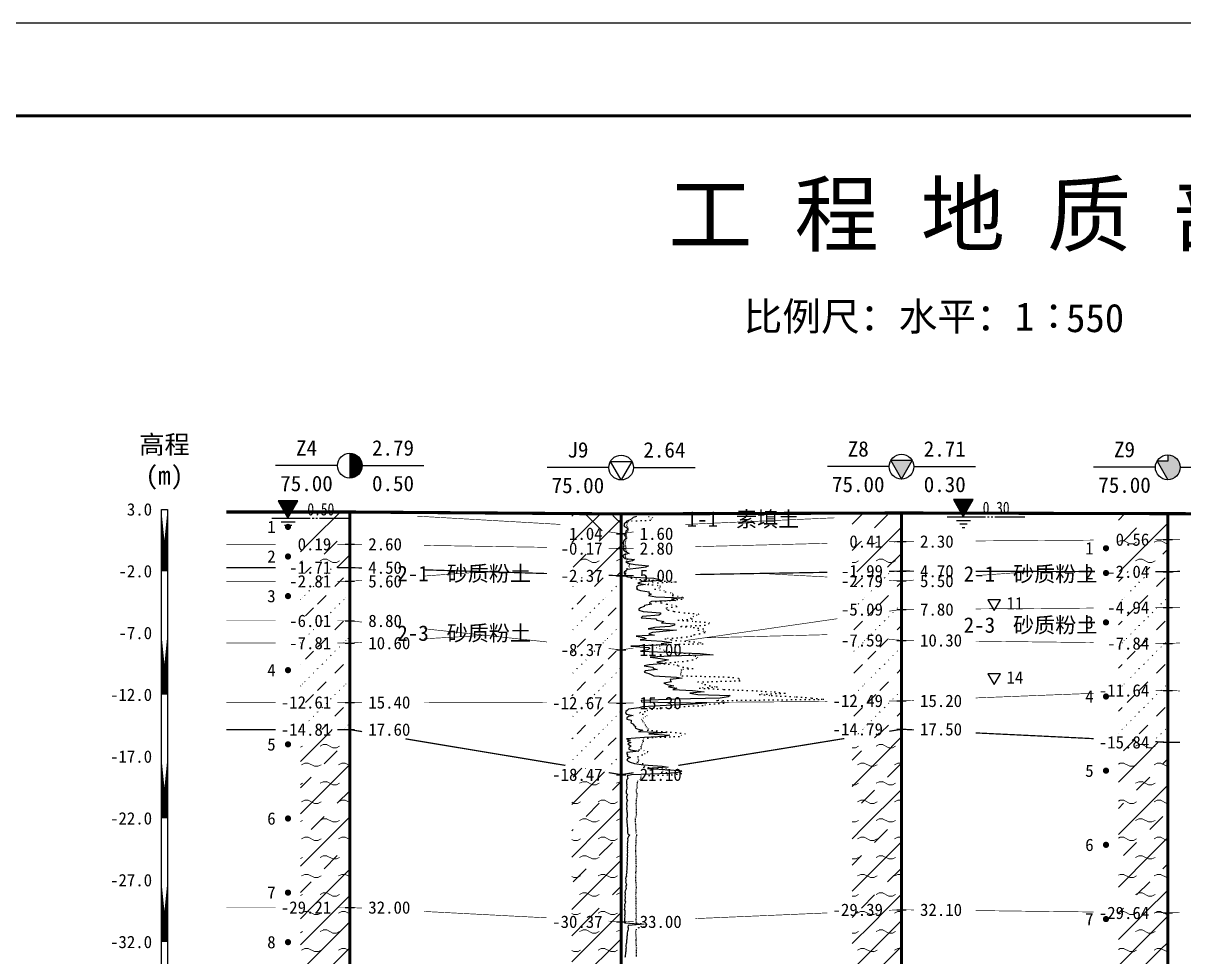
# Model space of a CAD drawing. Extents: x -37 to 3540, y -1485 to 297.
# Drawn here: x 911.1 to 1099, y 145.9 to 297 of the extents above; entities that cross this region are included whole.
import ezdxf
from ezdxf.enums import TextEntityAlignment as Align

# ---------------------------------------------------------------- set-up
doc = ezdxf.new("R2010")
doc.units = 0
doc.linetypes.add('DOT', pattern=[6.35, 0, -6.35])
doc.layers.get('0').update_dxf_attribs({"linetype": 'CONTINUOUS'})
for name, color, linetype in [('CURVE', 200, 'CONTINUOUS'), ('FRAME', 7, 'CONTINUOUS'), ('HOLE', 41, 'CONTINUOUS'), ('RULER', 7, 'CONTINUOUS'), ('SAMPLE', 1, 'CONTINUOUS'), ('STRATUM', 241, 'CONTINUOUS')]:
    doc.layers.add(name, color=color, linetype=linetype)
doc.layers.add('HATCH', color=7, linetype='CONTINUOUS', lineweight=13)
doc.styles.add('ST', font='')
doc.styles.get('ST').set_extended_font_data('SimSun')
pattern_1 = [(45, (888.7487, 0), (-4.24264, 4.24264), [10, 0]), (45, (889.8097, -3.182), (-2.12132, 6.36396), [3, -3])]
pattern_2 = [(45, (888.7487, 0), (-4.24264, 4.24264), [10, 0]), (45, (889.8097, -3.182), (-2.12132, 6.36396), [3, -3]), (26.565, (889.8228, -0.2536), (5.999823, 5.999812), [0.567, -12.849]), (0, (889.256, -0.2536), (0, 6), [0.567, -5.433]), (26.565, (887.1674, 0), (5.999823, 5.999812), [0.567, -12.849]), (0, (887.6745, 0.2536), (0, 6), [0.567, -5.433]), (153.435, (889.2558, -0.2536), (-5.999818, -5e-06), [1.134, -12.2826]), (26.565, (892.8228, 2.7464), (5.999823, 5.999812), [0.567, -12.849]), (0, (892.256, 2.7464), (0, 6), [0.567, -5.433]), (26.565, (890.1674, 3), (5.999823, 5.999812), [0.567, -12.849]), (0, (890.6745, 3.2536), (0, 6), [0.567, -5.433]), (153.435, (892.2558, 2.7464), (-5.999818, -5e-06), [1.134, -12.2826])]
pattern_3 = [(45, (888.7487, 0), (-7e-07, 6.99998), [1.97196, -7.92754]), (45, (891.5615, 2.829), (-7e-07, 6.99998), [1.99367, -7.90583]), (45, (893.816, 5.082), (-7e-07, 6.99998), [1.81361, -8.08588]), (26.565, (888.7487, 3.5), (7, 7), [0.0965, -15.55598]), (36.8699, (889.4487, 4.2), (7, 7), [0.19775, -34.80225]), (315, (892.2487, 6.976), (6.99998, 1e-06), [0.03305, -9.86644]), (26.565, (892.2487, 0), (7, 7), [0.14475, -15.50773]), (26.565, (892.9487, 0.7), (7, 7), [0.10528, -15.5472]), (90, (893.299, 1.05), (-7, -5e-07), [0.02877, -6.97123]), (26.565, (893.6487, 1.4), (7, 7), [0.091, -31.21394]), (36.8699, (894.3487, 2.1), (7, 7), [0.11069, -34.88931]), (45, (895.0487, 2.8), (-2e-07, 6.99998), [0.10911, -9.79038]), (315, (895.663, 3.548), (6.99998, 1e-06), [0.03305, -9.86644]), (36.8699, (890.1487, 4.9), (7, 7), [0.10224, -34.89776]), (53.1301, (890.8487, 5.6), (14, 21), [0.13438, -34.86562]), (53.1301, (891.5487, 6.3), (14, 21), [0.12625, -34.87375])]
pattern_4 = [(45, (888.7487, 0), (-2.12132, 2.12132), [10, 0]), (26.565, (889.8228, -0.2536), (5.999823, 5.999812), [0.567, -12.849]), (0, (889.256, -0.2536), (0, 6), [0.567, -5.433]), (26.565, (887.1674, 0), (5.999823, 5.999812), [0.567, -12.849]), (0, (887.6745, 0.2536), (0, 6), [0.567, -5.433]), (153.435, (889.2558, -0.2536), (-5.999818, -5e-06), [1.134, -12.2826]), (26.565, (892.8228, 2.7464), (5.999823, 5.999812), [0.567, -12.849]), (0, (892.256, 2.7464), (0, 6), [0.567, -5.433]), (26.565, (890.1674, 3), (5.999823, 5.999812), [0.567, -12.849]), (0, (890.6745, 3.2536), (0, 6), [0.567, -5.433]), (153.435, (892.2558, 2.7464), (-5.999818, -5e-06), [1.134, -12.2826])]

# ---------------------------------------------------------------- blocks, each defined once
blk = doc.blocks.new('图头_剖面图A3')
at = {"style": 'ST'}
for s, height, p in [('工 程 地 质 剖 面 图', 10, (-15.09, 10.79)), ('比例尺：水平：1∶            垂直：1∶', 4.6, (-11.5, -5.76))]:
    blk.add_text(s, height=height, dxfattribs=at).set_placement(p, align=Align.MIDDLE_CENTER)
for tag, height, p in [('01_剖面号', 10, (64.41, 11.39)), ('02_横向比例', 4.6, (-18.82, -5.99)), ('03＿纵向比例', 4.6, (50.43, -5.28))]:
    blk.add_attdef(tag, text='', height=height, dxfattribs=at).set_placement(p, align=Align.MIDDLE_LEFT)
blk = doc.blocks.new('H_sam_hole')
blk.add_line((0, 2), (0, -2))
at = {"const_width": 2}
blk.add_lwpolyline([(0, -1, 0.414214), (1, 0, 0.414214), (0, 1, 1)], format="xyb", dxfattribs=at)
blk.add_circle((0, 0), 2)
blk = doc.blocks.new('H_cpt_hole')
for p, q in [((-1.73, 1), (1.73, 1)), ((0, -2), (-1.73, 1)), ((1.73, 1), (0, -2))]:
    blk.add_line(p, q)
blk.add_circle((0, 0), 2)
blk = doc.blocks.new('H_spt_hole')
blk.add_hatch(color=256).paths.add_polyline_path([(1.73, 1), (-1.73, 1), (0, -2)])
blk.add_lwpolyline([(0, -2), (1.73, 1), (-1.73, 1)], close=True)
blk.add_circle((0, 0), 2)
blk = doc.blocks.new('H_ssp_hole')
blk.add_hatch(color=256).paths.add_polyline_path([(0, 2), (0, 1), (-1.73, 1), (0, -2, 0.414214), (2, 0, 0.414214)])
for p, q in [((0, 2), (0, 1)), ((0, 1), (-1.73, 1)), ((-1.73, 1), (0, -2))]:
    blk.add_line(p, q)
blk.add_circle((0, 0), 2)
blk = doc.blocks.new('SampleSoilUndisturbed')
at = {"const_width": 0.5}
blk.add_lwpolyline([(-0.25, 0, 1), (0.25, 0, 1)], format="xyb", close=True, dxfattribs=at)
blk = doc.blocks.new('TrigonHollow')
blk.add_lwpolyline([(0, -1.15), (1, 0.58), (-1, 0.58)], close=True)
blk = doc.blocks.new('Gwl')
blk.add_lwpolyline([(0, 0, 0, 3.22, 0), (0, 2.79, 3.22, 3.22, 0)], format="xyseb")
blk.add_lwpolyline([(0, 0), (1.61, 2.79), (-1.61, 2.79)], close=True)
for points in [[(-2.63, 0), (3.61, 0)], [(3.93, 0), (4.21, 0)], [(4.53, 0), (4.8, 0)], [(5.09, 0), (9.99, 0)], [(-1.09, -0.61), (1.16, -0.61)], [(-0.54, -1.14), (0.61, -1.14)], [(-0.19, -1.74), (0.26, -1.74)]]:
    blk.add_lwpolyline(points)
at = {"style": 'ST', "width": 0.8}
blk.add_attdef('*GWL', (3.14, 0.45), '', height=2, dxfattribs=at)

msp = doc.modelspace()

# ---------------------------------------------------------------- hatches: boundary and pattern name
at = {"layer": 'HATCH'}
h = msp.add_hatch(dxfattribs=at)
h.set_pattern_fill('FZNT', color=32, style=0)
h.set_pattern_definition(pattern_1)
h.paths.add_polyline_path([(963.97, 217.9), (955.97, 217.9), (955.97, 212.69), (963.97, 212.69)])
h.paths.add_polyline_path([(954.76, 211.21), (961.46, 211.21), (961.46, 214.14), (954.76, 214.14)], flags=9)
h = msp.add_hatch(dxfattribs=at)
h.set_pattern_fill('STT', color=50, style=0)
h.set_pattern_definition([(45, (888.7487, 0), (-2.12132, 2.12132), [10, 0]), (135, (888.7487, 0), (-2.12132, -2.12132), [10, 0])])
h.paths.add_polyline_path([(1007.9, 217.59), (999.9, 217.64), (999.9, 215.61), (1007.9, 214.39)])
h.paths.add_polyline_path([(998.69, 212.9), (1005.39, 212.9), (1005.39, 215.83), (998.69, 215.83)], flags=9)
h = msp.add_hatch(dxfattribs=at)
h.set_pattern_fill('FZNT', color=32, style=0)
h.set_pattern_definition(pattern_1)
h.paths.add_polyline_path([(1053.28, 217.74), (1045.28, 217.71), (1045.28, 212.93), (1053.28, 213.13)])
h.paths.add_polyline_path([(1044.08, 211.65), (1050.77, 211.65), (1050.77, 214.58), (1044.08, 214.58)], flags=9)
h = msp.add_hatch(dxfattribs=at)
h.set_pattern_fill('FZNT', color=32, style=0)
h.set_pattern_definition(pattern_1)
h.paths.add_polyline_path([(1096.38, 217.63), (1088.38, 217.65), (1088.38, 213.38), (1096.38, 213.44)])
h.paths.add_polyline_path([(1087.17, 211.95), (1093.87, 211.95), (1093.87, 214.88), (1087.17, 214.88)], flags=9)
h = msp.add_hatch(dxfattribs=at)
h.set_pattern_fill('FZNT', color=32, style=0)
h.set_pattern_definition(pattern_1)
h.paths.add_polyline_path([(1007.9, 214.39), (999.9, 215.61), (999.9, 212.12), (1007.9, 211.99)])
h.paths.add_polyline_path([(997.26, 210.5), (1005.39, 210.5), (1005.39, 213.43), (997.26, 213.43)], flags=9)
h.paths.add_polyline_path([(998.69, 212.9), (1005.39, 212.9), (1005.39, 215.83), (998.69, 215.83)], flags=9)
h = msp.add_hatch(dxfattribs=at)
h.set_pattern_fill('YNFNT', color=251, style=0)
h.set_pattern_definition(pattern_2)
h.paths.add_polyline_path([(1053.28, 213.13), (1045.28, 212.93), (1045.28, 208.2), (1053.28, 208.34)])
h.paths.add_polyline_path([(1042.65, 206.85), (1050.77, 206.85), (1050.77, 209.78), (1042.65, 209.78)], flags=9)
h.paths.add_polyline_path([(1044.08, 211.65), (1050.77, 211.65), (1050.77, 214.58), (1044.08, 214.58)], flags=9)
h = msp.add_hatch(dxfattribs=at)
h.set_pattern_fill('YNFNT', color=251, style=0)
h.set_pattern_definition(pattern_2)
h.paths.add_polyline_path([(1096.38, 213.44), (1088.38, 213.38), (1088.38, 208.25), (1096.38, 208.24)])
h.paths.add_polyline_path([(1085.74, 206.75), (1093.87, 206.75), (1093.87, 209.68), (1085.74, 209.68)], flags=9)
h.paths.add_polyline_path([(1087.17, 211.95), (1093.87, 211.95), (1093.87, 214.88), (1087.17, 214.88)], flags=9)
h = msp.add_hatch(dxfattribs=at)
h.set_pattern_fill('YNFNT', color=251, style=0)
h.set_pattern_definition(pattern_2)
h.paths.add_polyline_path([(963.97, 212.69), (955.97, 212.69), (955.97, 208.9), (963.97, 208.9)])
h.paths.add_polyline_path([(953.33, 207.41), (961.46, 207.41), (961.46, 210.33), (953.33, 210.33)], flags=9)
h.paths.add_polyline_path([(954.76, 211.21), (961.46, 211.21), (961.46, 214.14), (954.76, 214.14)], flags=9)
h = msp.add_hatch(dxfattribs=at)
h.set_pattern_fill('YNFNT', color=251, style=0)
h.set_pattern_definition(pattern_2)
h.paths.add_polyline_path([(1007.9, 211.99), (999.9, 212.12), (999.9, 207.83), (1007.9, 207.59)])
h.paths.add_polyline_path([(997.26, 206.1), (1005.39, 206.1), (1005.39, 209.03), (997.26, 209.03)], flags=9)
h.paths.add_polyline_path([(997.26, 210.5), (1005.39, 210.5), (1005.39, 213.43), (997.26, 213.43)], flags=9)
h = msp.add_hatch(dxfattribs=at)
h.set_pattern_fill('SZFT', color=52, style=0)
h.set_pattern_definition(pattern_3)
h.paths.add_polyline_path([(963.97, 208.9), (955.97, 208.9), (955.97, 206.69), (963.97, 206.69)])
h.paths.add_polyline_path([(953.33, 205.21), (961.46, 205.21), (961.46, 208.14), (953.33, 208.14)], flags=9)
h.paths.add_polyline_path([(953.33, 207.41), (961.46, 207.41), (961.46, 210.33), (953.33, 210.33)], flags=9)
h = msp.add_hatch(dxfattribs=at)
h.set_pattern_fill('SZFT', color=52, style=0)
h.set_pattern_definition(pattern_3)
h.paths.add_polyline_path([(1007.9, 207.59), (999.9, 207.83), (999.9, 196.44), (1007.9, 195.59)])
h.paths.add_polyline_path([(997.26, 194.1), (1005.39, 194.1), (1005.39, 197.03), (997.26, 197.03)], flags=9)
h.paths.add_polyline_path([(997.26, 206.1), (1005.39, 206.1), (1005.39, 209.03), (997.26, 209.03)], flags=9)
h = msp.add_hatch(dxfattribs=at)
h.set_pattern_fill('SZFT', color=52, style=0)
h.set_pattern_definition(pattern_3)
h.paths.add_polyline_path([(1053.28, 208.34), (1045.28, 208.2), (1045.28, 207.17), (1053.28, 206.74)])
h.paths.add_polyline_path([(1042.65, 205.25), (1050.77, 205.25), (1050.77, 208.18), (1042.65, 208.18)], flags=9)
h.paths.add_polyline_path([(1042.65, 206.85), (1050.77, 206.85), (1050.77, 209.78), (1042.65, 209.78)], flags=9)
h = msp.add_hatch(dxfattribs=at)
h.set_pattern_fill('SZFT', color=52, style=0)
h.set_pattern_definition(pattern_3)
h.paths.add_polyline_path([(1096.38, 208.24), (1088.38, 208.25), (1088.38, 202.38), (1096.38, 202.44)])
h.paths.add_polyline_path([(1085.74, 200.95), (1093.87, 200.95), (1093.87, 203.88), (1085.74, 203.88)], flags=9)
h.paths.add_polyline_path([(1085.74, 206.75), (1093.87, 206.75), (1093.87, 209.68), (1085.74, 209.68)], flags=9)
h = msp.add_hatch(dxfattribs=at)
h.set_pattern_fill('SZFT', color=52, style=0)
h.set_pattern_definition(pattern_3)
h.paths.add_polyline_path([(963.97, 206.69), (955.97, 206.69), (955.97, 200.29), (963.97, 200.29)])
h.paths.add_polyline_path([(953.33, 198.81), (961.46, 198.81), (961.46, 201.74), (953.33, 201.74)], flags=9)
h.paths.add_polyline_path([(953.33, 205.21), (961.46, 205.21), (961.46, 208.14), (953.33, 208.14)], flags=9)
h = msp.add_hatch(dxfattribs=at)
h.set_pattern_fill('SZFT', color=52, style=0)
h.set_pattern_definition(pattern_3)
h.paths.add_polyline_path([(1053.28, 206.74), (1045.28, 207.17), (1045.28, 200.98), (1053.28, 202.13)])
h.paths.add_polyline_path([(1042.65, 200.65), (1050.77, 200.65), (1050.77, 203.58), (1042.65, 203.58)], flags=9)
h.paths.add_polyline_path([(1042.65, 205.25), (1050.77, 205.25), (1050.77, 208.18), (1042.65, 208.18)], flags=9)
h = msp.add_hatch(dxfattribs=at)
h.set_pattern_fill('SZFT', color=52, style=0)
h.set_pattern_definition(pattern_3)
h.paths.add_polyline_path([(1053.28, 202.13), (1045.28, 200.98), (1045.28, 197.74), (1053.28, 197.13)])
h.paths.add_polyline_path([(1042.65, 195.65), (1050.77, 195.65), (1050.77, 198.58), (1042.65, 198.58)], flags=9)
h.paths.add_polyline_path([(1042.65, 200.65), (1050.77, 200.65), (1050.77, 203.58), (1042.65, 203.58)], flags=9)
h = msp.add_hatch(dxfattribs=at)
h.set_pattern_fill('SZFT', color=52, style=0)
h.set_pattern_definition(pattern_3)
h.paths.add_polyline_path([(1096.38, 202.44), (1088.38, 202.38), (1088.38, 196.73), (1096.38, 196.63)])
h.paths.add_polyline_path([(1085.74, 195.15), (1093.87, 195.15), (1093.87, 198.08), (1085.74, 198.08)], flags=9)
h.paths.add_polyline_path([(1085.74, 200.95), (1093.87, 200.95), (1093.87, 203.88), (1085.74, 203.88)], flags=9)
h = msp.add_hatch(dxfattribs=at)
h.set_pattern_fill('SZFT', color=52, style=0)
h.set_pattern_definition(pattern_3)
h.paths.add_polyline_path([(963.97, 200.29), (955.97, 200.29), (955.97, 196.69), (963.97, 196.69)])
h.paths.add_polyline_path([(953.33, 195.21), (961.46, 195.21), (961.46, 198.14), (953.33, 198.14)], flags=9)
h.paths.add_polyline_path([(953.33, 198.81), (961.46, 198.81), (961.46, 201.74), (953.33, 201.74)], flags=9)
h = msp.add_hatch(dxfattribs=at)
h.set_pattern_fill('SZFT', color=52, style=0)
h.set_pattern_definition(pattern_3)
h.paths.add_polyline_path([(963.97, 196.69), (955.97, 196.69), (955.97, 187.09), (963.97, 187.09)])
h.paths.add_polyline_path([(951.9, 185.61), (961.46, 185.61), (961.46, 188.54), (951.9, 188.54)], flags=9)
h.paths.add_polyline_path([(953.33, 195.21), (961.46, 195.21), (961.46, 198.14), (953.33, 198.14)], flags=9)
h = msp.add_hatch(dxfattribs=at)
h.set_pattern_fill('SZFT', color=52, style=0)
h.set_pattern_definition(pattern_3)
h.paths.add_polyline_path([(1053.28, 197.13), (1045.28, 197.74), (1045.28, 187.27), (1053.28, 187.34)])
h.paths.add_polyline_path([(1041.21, 185.85), (1050.77, 185.85), (1050.77, 188.78), (1041.21, 188.78)], flags=9)
h.paths.add_polyline_path([(1042.65, 195.65), (1050.77, 195.65), (1050.77, 198.58), (1042.65, 198.58)], flags=9)
h = msp.add_hatch(dxfattribs=at)
h.set_pattern_fill('SZFT', color=52, style=0)
h.set_pattern_definition(pattern_3)
h.paths.add_polyline_path([(1096.38, 196.63), (1088.38, 196.73), (1088.38, 188.72), (1096.38, 189.03)])
h.paths.add_polyline_path([(1084.31, 187.55), (1093.87, 187.55), (1093.87, 190.48), (1084.31, 190.48)], flags=9)
h.paths.add_polyline_path([(1085.74, 195.15), (1093.87, 195.15), (1093.87, 198.08), (1085.74, 198.08)], flags=9)
h = msp.add_hatch(dxfattribs=at)
h.set_pattern_fill('SZFT', color=52, style=0)
h.set_pattern_definition(pattern_3)
h.paths.add_polyline_path([(1007.9, 195.59), (999.9, 196.44), (999.9, 187.01), (1007.9, 186.99)])
h.paths.add_polyline_path([(995.83, 185.5), (1005.39, 185.5), (1005.39, 188.43), (995.83, 188.43)], flags=9)
h.paths.add_polyline_path([(997.26, 194.1), (1005.39, 194.1), (1005.39, 197.03), (997.26, 197.03)], flags=9)
h = msp.add_hatch(dxfattribs=at)
h.set_pattern_fill('SZFT', color=52, style=0)
h.set_pattern_definition(pattern_3)
h.paths.add_polyline_path([(1096.38, 189.03), (1088.38, 188.72), (1088.38, 181.02), (1096.38, 180.63)])
h.paths.add_polyline_path([(1084.31, 179.15), (1093.87, 179.15), (1093.87, 182.08), (1084.31, 182.08)], flags=9)
h.paths.add_polyline_path([(1084.31, 187.55), (1093.87, 187.55), (1093.87, 190.48), (1084.31, 190.48)], flags=9)
h = msp.add_hatch(dxfattribs=at)
h.set_pattern_fill('SZFT', color=52, style=0)
h.set_pattern_definition(pattern_3)
h.paths.add_polyline_path([(963.97, 187.09), (955.97, 187.09), (955.97, 182.69), (963.97, 182.69)])
h.paths.add_polyline_path([(951.9, 181.21), (961.46, 181.21), (961.46, 184.14), (951.9, 184.14)], flags=9)
h.paths.add_polyline_path([(951.9, 185.61), (961.46, 185.61), (961.46, 188.54), (951.9, 188.54)], flags=9)
h = msp.add_hatch(dxfattribs=at)
h.set_pattern_fill('SZFT', color=52, style=0)
h.set_pattern_definition(pattern_3)
h.paths.add_polyline_path([(1007.9, 186.99), (999.9, 187.01), (999.9, 176.72), (1007.9, 175.39)])
h.paths.add_polyline_path([(995.83, 173.9), (1005.39, 173.9), (1005.39, 176.83), (995.83, 176.83)], flags=9)
h.paths.add_polyline_path([(995.83, 185.5), (1005.39, 185.5), (1005.39, 188.43), (995.83, 188.43)], flags=9)
h = msp.add_hatch(dxfattribs=at)
h.set_pattern_fill('SZFT', color=52, style=0)
h.set_pattern_definition(pattern_3)
h.paths.add_polyline_path([(1053.28, 187.34), (1045.28, 187.27), (1045.28, 181.44), (1053.28, 182.74)])
h.paths.add_polyline_path([(1041.21, 181.25), (1050.77, 181.25), (1050.77, 184.18), (1041.21, 184.18)], flags=9)
h.paths.add_polyline_path([(1041.21, 185.85), (1050.77, 185.85), (1050.77, 188.78), (1041.21, 188.78)], flags=9)
h = msp.add_hatch(dxfattribs=at)
h.set_pattern_fill('YNFNT', color=251, style=0)
h.set_pattern_definition(pattern_2)
h.paths.add_polyline_path([(963.97, 182.69), (955.97, 182.69), (955.97, 153.9), (963.97, 153.9)])
h.paths.add_polyline_path([(951.9, 152.41), (961.46, 152.41), (961.46, 155.34), (951.9, 155.34)], flags=9)
h.paths.add_polyline_path([(951.9, 181.21), (961.46, 181.21), (961.46, 184.14), (951.9, 184.14)], flags=9)
h = msp.add_hatch(dxfattribs=at)
h.set_pattern_fill('YNFNT', color=251, style=0)
h.set_pattern_definition(pattern_2)
h.paths.add_polyline_path([(1053.28, 182.74), (1045.28, 181.44), (1045.28, 153.19), (1053.28, 153.53)])
h.paths.add_polyline_path([(1041.21, 152.05), (1050.77, 152.05), (1050.77, 154.98), (1041.21, 154.98)], flags=9)
h.paths.add_polyline_path([(1041.21, 181.25), (1050.77, 181.25), (1050.77, 184.18), (1041.21, 184.18)], flags=9)
h = msp.add_hatch(dxfattribs=at)
h.set_pattern_fill('YNFNT', color=251, style=0)
h.set_pattern_definition(pattern_2)
h.paths.add_polyline_path([(1096.38, 180.63), (1088.38, 181.02), (1088.38, 153.13), (1096.38, 153.03)])
h.paths.add_polyline_path([(1084.31, 151.55), (1093.87, 151.55), (1093.87, 154.48), (1084.31, 154.48)], flags=9)
h.paths.add_polyline_path([(1084.31, 179.15), (1093.87, 179.15), (1093.87, 182.08), (1084.31, 182.08)], flags=9)
h = msp.add_hatch(dxfattribs=at)
h.set_pattern_fill('YNFNT', color=251, style=0)
h.set_pattern_definition(pattern_2)
h.paths.add_polyline_path([(1007.9, 175.39), (999.9, 176.72), (999.9, 152.01), (1007.9, 151.59)])
h.paths.add_polyline_path([(995.83, 150.1), (1005.39, 150.1), (1005.39, 153.03), (995.83, 153.03)], flags=9)
h.paths.add_polyline_path([(995.83, 173.9), (1005.39, 173.9), (1005.39, 176.83), (995.83, 176.83)], flags=9)
h = msp.add_hatch(dxfattribs=at)
h.set_pattern_fill('YNNT', color=251, style=0)
h.set_pattern_definition(pattern_4)
h.paths.add_polyline_path([(963.97, 153.9), (955.97, 153.9), (955.97, 142.09), (963.97, 142.09)])
h.paths.add_polyline_path([(951.9, 140.61), (961.46, 140.61), (961.46, 143.54), (951.9, 143.54)], flags=9)
h.paths.add_polyline_path([(951.9, 152.41), (961.46, 152.41), (961.46, 155.34), (951.9, 155.34)], flags=9)
h = msp.add_hatch(dxfattribs=at)
h.set_pattern_fill('YNNT', color=251, style=0)
h.set_pattern_definition(pattern_4)
h.paths.add_polyline_path([(1053.28, 153.53), (1045.28, 153.19), (1045.28, 142.86), (1053.28, 143.13)])
h.paths.add_polyline_path([(1041.21, 141.65), (1050.77, 141.65), (1050.77, 144.58), (1041.21, 144.58)], flags=9)
h.paths.add_polyline_path([(1041.21, 152.05), (1050.77, 152.05), (1050.77, 154.98), (1041.21, 154.98)], flags=9)
h = msp.add_hatch(dxfattribs=at)
h.set_pattern_fill('YNNT', color=251, style=0)
h.set_pattern_definition(pattern_4)
h.paths.add_polyline_path([(1096.38, 153.03), (1088.38, 153.13), (1088.38, 142.08), (1096.38, 141.84)])
h.paths.add_polyline_path([(1084.31, 140.35), (1093.87, 140.35), (1093.87, 143.28), (1084.31, 143.28)], flags=9)
h.paths.add_polyline_path([(1084.31, 151.55), (1093.87, 151.55), (1093.87, 154.48), (1084.31, 154.48)], flags=9)
h = msp.add_hatch(dxfattribs=at)
h.set_pattern_fill('YNNT', color=251, style=0)
h.set_pattern_definition(pattern_4)
h.paths.add_polyline_path([(1007.9, 151.59), (999.9, 152.01), (999.9, 141.68), (1007.9, 141.59)])
h.paths.add_polyline_path([(995.83, 140.1), (1005.39, 140.1), (1005.39, 143.03), (995.83, 143.03)], flags=9)
h.paths.add_polyline_path([(995.83, 150.1), (1005.39, 150.1), (1005.39, 153.03), (995.83, 153.03)], flags=9)

# ---------------------------------------------------------------- linework, layer by layer
at = {"layer": 'CURVE', "color": 30, "linetype": 'Continuous'}
msp.add_lwpolyline([(1010.39, 217.19), (1009.87, 216.99), (1009.62, 216.79), (1009.24, 216.59), (1008.8, 216.39), (1008.65, 216.19), (1008.37, 215.99), (1008.39, 215.79), (1008.34, 215.59), (1008.74, 215.39), (1008.95, 215.19), (1008.98, 214.99), (1008.64, 214.79), (1008.64, 214.59), (1008.44, 214.39), (1008.38, 214.19), (1008.55, 213.99), (1008.65, 213.79), (1008.65, 213.59), (1008.44, 213.39), (1008.28, 213.19), (1008.22, 212.99), (1008.22, 212.79), (1008.26, 212.59), (1008.32, 212.39), (1008.25, 212.19), (1008.35, 211.99), (1008.29, 211.79), (1008.39, 211.59), (1008.83, 211.39), (1009.17, 211.19), (1008.31, 210.99), (1008.18, 210.79), (1008.27, 210.59), (1008.56, 210.39), (1010.08, 210.19), (1009.73, 209.99), (1008.68, 209.79), (1009.21, 209.59), (1010.19, 209.39), (1012.35, 209.19), (1011.9, 208.99), (1010.76, 208.79), (1008.88, 208.59), (1008.63, 208.39), (1008.39, 208.19), (1008.36, 207.99), (1008.49, 207.79), (1008.5, 207.59), (1008.93, 207.39), (1013.19, 207.19), (1014.04, 206.99), (1014.36, 206.79), (1011.19, 206.59), (1010.62, 206.39), (1011.84, 206.19), (1010.73, 205.99), (1010.36, 205.79), (1010.49, 205.59), (1010.4, 205.39), (1011.04, 205.19), (1012.42, 204.99), (1012.4, 204.79), (1012.77, 204.59), (1012.31, 204.39), (1013.51, 204.19), (1017.83, 203.99), (1016.05, 203.79), (1016.72, 203.59), (1012.8, 203.39), (1012.45, 203.19), (1012.79, 202.99), (1011.7, 202.79), (1011.64, 202.59), (1011.05, 202.39), (1010.74, 202.19), (1010.77, 201.99), (1011.47, 201.79), (1014.25, 201.59), (1014.26, 201.39), (1013.99, 201.19), (1011.35, 200.99), (1011.14, 200.79), (1013.51, 200.59), (1013.7, 200.39), (1014.8, 200.19), (1014.45, 199.99), (1016.55, 199.79), (1016.51, 199.59), (1015.77, 199.39), (1013.36, 199.19), (1012.25, 198.99), (1016.84, 198.79), (1015.26, 198.59), (1012.97, 198.39), (1012.36, 198.19), (1013.28, 197.99), (1010.35, 197.79), (1011.56, 197.59), (1011.97, 197.39), (1010.95, 197.19), (1014.54, 196.99), (1016.08, 196.79), (1014.39, 196.59), (1015.13, 196.39), (1009.45, 196.19), (1012.37, 195.99), (1012.55, 195.79), (1012.18, 195.59), (1011.03, 195.39), (1015.21, 195.19), (1020.71, 194.99), (1022.78, 194.79), (1015.92, 194.59), (1012.57, 194.39), (1014.27, 194.19), (1015.57, 193.99), (1014.94, 193.79), (1013.66, 193.59), (1014.97, 193.39), (1012.46, 193.19), (1011.6, 192.99), (1012.98, 192.79), (1013.14, 192.59), (1013.72, 192.39), (1011.76, 192.19), (1011.63, 191.99), (1012.38, 191.79), (1012.76, 191.59), (1013.2, 191.39), (1016.88, 191.19), (1017.8, 190.99), (1015.81, 190.79), (1015.88, 190.59), (1016.05, 190.39), (1014.8, 190.19), (1015.32, 189.99), (1016.43, 189.79), (1015.58, 189.59), (1016.92, 189.39), (1016.28, 189.19), (1019.46, 188.99), (1021.32, 188.79), (1018.99, 188.59), (1020.29, 188.39), (1025.55, 188.19), (1025.24, 187.99), (1023.94, 187.79), (1016.73, 187.59), (1011.14, 187.39), (1011.19, 187.19), (1021.76, 186.99), (1019.57, 186.79), (1015.19, 186.59), (1011.35, 186.39), (1010.83, 186.19), (1009.11, 185.99), (1008.87, 185.79), (1008.65, 185.59), (1008.61, 185.39), (1008.79, 185.19), (1009.87, 184.99), (1009.11, 184.79), (1008.8, 184.59), (1008.84, 184.39), (1009.54, 184.19), (1009.52, 183.99), (1009.48, 183.79), (1009.91, 183.59), (1009.96, 183.39), (1010.2, 183.19), (1010.18, 182.99), (1010.5, 182.79), (1011.41, 182.59), (1010.7, 182.39), (1015.24, 182.19), (1012.37, 181.99), (1015.8, 181.79), (1014.92, 181.59), (1011.68, 181.39), (1008.79, 181.19), (1009.37, 180.99), (1008.89, 180.79), (1009.45, 180.59), (1009, 180.39), (1009.24, 180.19), (1009.5, 179.99), (1009.17, 179.79), (1009.09, 179.59), (1009.39, 179.39), (1010.77, 179.19), (1008.82, 178.99), (1008.84, 178.79), (1008.9, 178.59), (1008.87, 178.39), (1009.42, 178.19), (1008.99, 177.99), (1008.81, 177.79), (1009.03, 177.59), (1009.36, 177.39), (1010.06, 177.19), (1011.49, 176.99), (1014.56, 176.79), (1015.53, 176.59), (1012.15, 176.39), (1015.86, 176.19), (1017.7, 175.99), (1017.52, 175.79), (1015.7, 175.59), (1009.56, 175.39), (1008.85, 175.19), (1008.93, 174.99), (1008.98, 174.79), (1008.82, 174.59), (1008.77, 174.39), (1008.75, 174.19), (1008.74, 173.99), (1008.82, 173.79), (1008.79, 173.59), (1008.83, 173.39), (1008.8, 173.19), (1008.74, 172.99), (1008.7, 172.79), (1008.7, 172.59), (1008.71, 172.39), (1008.91, 172.19), (1008.82, 171.99), (1008.78, 171.79), (1008.79, 171.59), (1008.8, 171.39), (1008.91, 171.19), (1008.83, 170.99), (1008.79, 170.79), (1008.77, 170.59), (1008.82, 170.39), (1008.8, 170.19), (1008.79, 169.99), (1008.79, 169.79), (1008.81, 169.59), (1008.84, 169.39), (1008.87, 169.19), (1008.88, 168.99), (1008.85, 168.79), (1008.86, 168.59), (1008.83, 168.39), (1008.78, 168.19), (1008.8, 167.99), (1008.83, 167.79), (1008.84, 167.59), (1008.86, 167.39), (1008.86, 167.19), (1008.87, 166.99), (1008.92, 166.79), (1008.92, 166.59), (1008.9, 166.39), (1008.91, 166.19), (1008.9, 165.99), (1009.01, 165.79), (1009.33, 165.59), (1009.07, 165.39), (1008.96, 165.19), (1008.91, 164.99), (1008.96, 164.79), (1008.92, 164.59), (1008.91, 164.39), (1008.89, 164.19), (1008.9, 163.99), (1008.88, 163.79), (1008.9, 163.59), (1008.88, 163.39), (1008.94, 163.19), (1008.89, 162.99), (1008.93, 162.79), (1008.88, 162.59), (1008.87, 162.39), (1008.91, 162.19), (1008.87, 161.99), (1008.85, 161.79), (1008.88, 161.59), (1008.85, 161.39), (1008.83, 161.19), (1008.88, 160.99), (1008.87, 160.79), (1008.84, 160.59), (1008.83, 160.39), (1008.8, 160.19), (1008.83, 159.99), (1008.77, 159.79), (1008.82, 159.59), (1008.75, 159.39), (1008.69, 159.19), (1008.74, 158.99), (1008.66, 158.79), (1008.61, 158.59), (1008.67, 158.39), (1008.63, 158.19), (1008.6, 157.99), (1008.69, 157.79), (1008.75, 157.59), (1008.65, 157.39), (1008.65, 157.19), (1008.69, 156.99), (1008.64, 156.79), (1008.56, 156.59), (1008.52, 156.39), (1008.53, 156.19), (1008.54, 155.99), (1008.52, 155.79), (1008.53, 155.59), (1008.55, 155.39), (1008.5, 155.19), (1008.48, 154.99), (1008.59, 154.79), (1008.53, 154.59), (1008.45, 154.39), (1008.46, 154.19), (1008.47, 153.99), (1008.46, 153.79), (1008.4, 153.59), (1008.52, 153.39), (1008.5, 153.19), (1008.48, 152.99), (1008.52, 152.79), (1008.45, 152.59), (1008.48, 152.39), (1008.46, 152.19), (1008.44, 151.99), (1008.44, 151.79), (1008.43, 151.59), (1008.43, 151.39), (1011.64, 151.19), (1009.02, 150.99), (1008.96, 150.79), (1009.02, 150.59), (1009.02, 150.39), (1008.98, 150.19), (1008.91, 149.99), (1008.86, 149.79), (1008.86, 149.59), (1008.86, 149.39), (1008.81, 149.19), (1008.84, 148.99), (1008.83, 148.79), (1008.79, 148.59), (1008.77, 148.39), (1008.74, 148.19), (1008.71, 147.99), (1008.66, 147.79), (1008.66, 147.59), (1008.69, 147.39), (1008.67, 147.19), (1008.66, 146.99), (1008.65, 146.79), (1008.62, 146.59), (1008.62, 146.39), (1008.56, 146.19), (1008.54, 145.99), (1008.52, 145.79)], dxfattribs=at)
at = {"layer": 'CURVE', "color": 100, "linetype": 'DOT', "ltscale": 0.1}
msp.add_lwpolyline([(1012.35, 217.19), (1012.97, 216.99), (1012.83, 216.79), (1012.59, 216.59), (1009.11, 216.39), (1008.93, 216.19), (1008.85, 215.99), (1008.78, 215.79), (1008.84, 215.59), (1008.93, 215.39), (1008.98, 215.19), (1009, 214.99), (1008.94, 214.79), (1008.79, 214.59), (1008.73, 214.39), (1008.73, 214.19), (1008.73, 213.99), (1008.77, 213.79), (1008.77, 213.59), (1008.64, 213.39), (1008.58, 213.19), (1008.57, 212.99), (1008.56, 212.79), (1008.56, 212.59), (1008.62, 212.39), (1008.63, 212.19), (1008.62, 211.99), (1008.62, 211.79), (1008.75, 211.59), (1008.7, 211.39), (1008.57, 211.19), (1008.56, 210.99), (1008.54, 210.79), (1008.57, 210.59), (1008.93, 210.39), (1008.87, 210.19), (1008.7, 209.99), (1008.94, 209.79), (1008.97, 209.59), (1009.28, 209.39), (1009.08, 209.19), (1009.27, 208.99), (1008.84, 208.79), (1008.76, 208.59), (1008.76, 208.39), (1008.63, 208.19), (1008.58, 207.99), (1008.58, 207.79), (1008.73, 207.59), (1009.42, 207.39), (1009.55, 207.19), (1010.95, 206.99), (1014.22, 206.79), (1016.77, 206.59), (1012.38, 206.39), (1012.26, 206.19), (1014.16, 205.99), (1014.27, 205.79), (1014.08, 205.59), (1013.4, 205.39), (1014.79, 205.19), (1015.1, 204.99), (1016.23, 204.79), (1016.25, 204.59), (1016.29, 204.39), (1017.72, 204.19), (1017.99, 203.99), (1017.67, 203.79), (1015.76, 203.59), (1013.5, 203.39), (1014.44, 203.19), (1015.33, 202.99), (1016.77, 202.79), (1016.85, 202.59), (1015.17, 202.39), (1015.24, 202.19), (1015.54, 201.99), (1016.56, 201.79), (1018.13, 201.59), (1020.46, 201.39), (1020.16, 201.19), (1019.62, 200.99), (1019.09, 200.79), (1019.33, 200.59), (1017.19, 200.39), (1019.97, 200.19), (1022.21, 199.99), (1022.07, 199.79), (1021.43, 199.59), (1017.64, 199.39), (1019.65, 199.19), (1021.15, 198.99), (1020.42, 198.79), (1021.5, 198.59), (1021.38, 198.39), (1020.6, 198.19), (1019.71, 197.99), (1019.25, 197.79), (1017.69, 197.59), (1015.09, 197.39), (1016.06, 197.19), (1018.24, 196.99), (1020.7, 196.79), (1021.04, 196.59), (1013.62, 196.39), (1014.14, 196.19), (1013.55, 195.99), (1014.1, 195.79), (1014.76, 195.59), (1014.95, 195.39), (1016.76, 195.19), (1019.01, 194.99), (1018.92, 194.79), (1019.88, 194.59), (1020.28, 194.39), (1020.09, 194.19), (1019.44, 193.99), (1018.62, 193.79), (1016.62, 193.59), (1014.17, 193.39), (1016.92, 193.19), (1017.18, 192.99), (1017.92, 192.79), (1019.45, 192.59), (1017.63, 192.39), (1017.65, 192.19), (1017.59, 191.99), (1017.53, 191.79), (1017.45, 191.59), (1017.84, 191.39), (1025.32, 191.19), (1026.92, 190.99), (1027, 190.79), (1027.05, 190.59), (1020.28, 190.39), (1020.9, 190.19), (1021.48, 189.99), (1022.28, 189.79), (1023.39, 189.59), (1020.63, 189.39), (1024.63, 189.19), (1029.14, 188.99), (1032.78, 188.79), (1034.39, 188.59), (1030.36, 188.39), (1032.3, 188.19), (1036.35, 187.99), (1038.83, 187.79), (1040.6, 187.59), (1023.42, 187.39), (1024.63, 187.19), (1024.45, 186.99), (1022.25, 186.79), (1021.08, 186.59), (1017.4, 186.39), (1014.48, 186.19), (1012.92, 185.99), (1012.19, 185.79), (1011.75, 185.59), (1010.85, 185.39), (1011.41, 185.19), (1012.13, 184.99), (1011.85, 184.79), (1011.52, 184.59), (1011.21, 184.39), (1011.3, 184.19), (1011.37, 183.99), (1011.6, 183.79), (1011.76, 183.59), (1011.76, 183.39), (1011.92, 183.19), (1012.09, 182.99), (1012.31, 182.79), (1012.2, 182.59), (1014.48, 182.39), (1016.75, 182.19), (1018.25, 181.99), (1017.69, 181.79), (1017.22, 181.59), (1012.97, 181.39), (1011.5, 181.19), (1011.41, 180.99), (1011.46, 180.79), (1011.41, 180.59), (1011.22, 180.39), (1011.27, 180.19), (1011.1, 179.99), (1011.12, 179.79), (1011.14, 179.59), (1010.82, 179.39), (1012.15, 179.19), (1012.18, 178.99), (1011.78, 178.79), (1011.32, 178.59), (1010.61, 178.39), (1010.58, 178.19), (1010.61, 177.99), (1010.69, 177.79), (1010.69, 177.59), (1010.56, 177.39), (1011.38, 177.19), (1011.95, 176.99), (1011.72, 176.79), (1011.57, 176.59), (1015.17, 176.39), (1015.05, 176.19), (1014.62, 175.99), (1014.51, 175.79), (1017.62, 175.59), (1016.12, 175.39), (1011.13, 175.19), (1011.09, 174.99), (1011.02, 174.79), (1011, 174.59), (1010.56, 174.39), (1010.51, 174.19), (1010.49, 173.99), (1010.44, 173.79), (1010.45, 173.59), (1010.47, 173.39), (1010.46, 173.19), (1010.34, 172.99), (1010.33, 172.79), (1010.33, 172.59), (1010.46, 172.39), (1010.41, 172.19), (1010.41, 171.99), (1010.41, 171.79), (1010.37, 171.59), (1010.33, 171.39), (1010.33, 171.19), (1010.31, 170.99), (1010.3, 170.79), (1010.29, 170.59), (1010.34, 170.39), (1010.34, 170.19), (1010.33, 169.99), (1010.31, 169.79), (1010.32, 169.59), (1010.34, 169.39), (1010.35, 169.19), (1010.36, 168.99), (1010.34, 168.79), (1010.34, 168.59), (1010.17, 168.39), (1010.17, 168.19), (1010.18, 167.99), (1010.16, 167.79), (1010.18, 167.59), (1010.21, 167.39), (1010.21, 167.19), (1010.23, 166.99), (1010.24, 166.79), (1010.23, 166.59), (1010.27, 166.39), (1010.26, 166.19), (1010.28, 165.99), (1010.38, 165.79), (1010.38, 165.59), (1010.35, 165.39), (1010.27, 165.19), (1010.28, 164.99), (1010.27, 164.79), (1010.28, 164.59), (1010.26, 164.39), (1010.26, 164.19), (1010.24, 163.99), (1010.24, 163.79), (1010.24, 163.59), (1010.24, 163.39), (1010.24, 163.19), (1010.24, 162.99), (1010.23, 162.79), (1010.22, 162.59), (1010.26, 162.39), (1010.26, 162.19), (1010.25, 161.99), (1010.27, 161.79), (1010.26, 161.59), (1010.25, 161.39), (1010.28, 161.19), (1010.28, 160.99), (1010.29, 160.79), (1010.32, 160.59), (1010.3, 160.39), (1010.3, 160.19), (1010.28, 159.99), (1010.29, 159.79), (1010.23, 159.59), (1010.25, 159.39), (1010.23, 159.19), (1010.21, 158.99), (1010.21, 158.79), (1010.22, 158.59), (1010.22, 158.39), (1010.21, 158.19), (1010.25, 157.99), (1010.28, 157.79), (1010.3, 157.59), (1010.33, 157.39), (1010.31, 157.19), (1010.33, 156.99), (1010.3, 156.79), (1010.27, 156.59), (1010.25, 156.39), (1010.25, 156.19), (1010.24, 155.99), (1010.24, 155.79), (1010.28, 155.59), (1010.28, 155.39), (1010.26, 155.19), (1010.29, 154.99), (1010.29, 154.79), (1010.29, 154.59), (1010.29, 154.39), (1010.31, 154.19), (1010.28, 153.99), (1010.27, 153.79), (1010.28, 153.59), (1010.34, 153.39), (1010.3, 153.19), (1010.28, 152.99), (1010.28, 152.79), (1010.33, 152.59), (1010.31, 152.39), (1010.3, 152.19), (1010.29, 151.99), (1010.28, 151.79), (1010.27, 151.59), (1010.38, 151.39), (1012.02, 151.19), (1012.02, 150.99), (1011.56, 150.79), (1010.68, 150.59), (1010.34, 150.39), (1010.31, 150.19), (1010.24, 149.99), (1010.23, 149.79), (1010.24, 149.59), (1010.27, 149.39), (1010.29, 149.19), (1010.31, 148.99), (1010.3, 148.79), (1010.3, 148.59), (1010.28, 148.39), (1010.3, 148.19), (1010.3, 147.99), (1010.31, 147.79), (1010.3, 147.59), (1010.39, 147.39), (1010.34, 147.19), (1010.34, 146.99), (1010.34, 146.79), (1010.35, 146.59), (1010.35, 146.39), (1010.34, 146.19), (1010.32, 145.99), (1010.31, 145.79)], dxfattribs=at)
at = {"layer": 'FRAME', "color": 245, "linetype": 'Continuous'}
msp.add_lwpolyline([(888.75, 0), (1308.75, 0), (1308.75, 297), (888.75, 297)], close=True, dxfattribs=at)
at = {"layer": 'FRAME', "linetype": 'Continuous', "const_width": 0.5}
msp.add_lwpolyline([(908.75, 15), (1288.75, 15), (1288.75, 282), (908.75, 282)], close=True, dxfattribs=at)
at = {"layer": 'HOLE', "linetype": 'Continuous'}
for points in [[(961.97, 225.4), (951.97, 225.4)], [(965.97, 225.4), (975.97, 225.4)], [(1005.9, 225.09), (995.9, 225.09)], [(1009.9, 225.09), (1019.9, 225.09)], [(1051.28, 225.24), (1041.28, 225.24)], [(1055.28, 225.24), (1065.28, 225.24)], [(1094.38, 225.13), (1084.38, 225.13)], [(1098.38, 225.13), (1108.38, 225.13)], [(1007.15, 214.39), (1008.65, 214.39)], [(963.22, 212.69), (964.72, 212.69)], [(1052.53, 213.13), (1054.03, 213.13)], [(1095.63, 213.44), (1097.13, 213.44)], [(1007.15, 211.99), (1008.65, 211.99)], [(963.22, 208.9), (964.72, 208.9)], [(963.22, 206.69), (964.72, 206.69)], [(1007.15, 207.59), (1008.65, 207.59)], [(1052.53, 208.34), (1054.03, 208.34)], [(1052.53, 206.74), (1054.03, 206.74)], [(1095.63, 208.24), (1097.13, 208.24)], [(1052.53, 202.13), (1054.03, 202.13)], [(1095.63, 202.44), (1097.13, 202.44)], [(963.22, 200.29), (964.72, 200.29)], [(963.22, 196.69), (964.72, 196.69)], [(1007.15, 195.59), (1008.65, 195.59)], [(1052.53, 197.13), (1054.03, 197.13)], [(1095.63, 196.63), (1097.13, 196.63)], [(1095.63, 189.03), (1097.13, 189.03)], [(963.22, 187.09), (964.72, 187.09)], [(1007.15, 186.99), (1008.65, 186.99)], [(1052.53, 187.34), (1054.03, 187.34)], [(963.22, 182.69), (964.72, 182.69)], [(1052.53, 182.74), (1054.03, 182.74)], [(1095.63, 180.63), (1097.13, 180.63)], [(1007.15, 175.39), (1008.65, 175.39)], [(963.22, 153.9), (964.72, 153.9)], [(1052.53, 153.53), (1054.03, 153.53)], [(1095.63, 153.03), (1097.13, 153.03)], [(1007.15, 151.59), (1008.65, 151.59)]]:
    msp.add_lwpolyline(points, dxfattribs=at)
at = {"layer": 'HOLE', "linetype": 'Continuous', "const_width": 0.5}
for points in [[(963.97, 217.9), (963.97, 67.89)], [(1053.28, 217.74), (1053.28, 69.03)], [(1007.9, 217.59), (1007.9, 68.89)], [(1096.38, 217.63), (1096.38, 67.63)]]:
    msp.add_lwpolyline(points, dxfattribs=at)
at = {"layer": 'RULER', "linetype": 'Continuous', "const_width": 1}
for points in [[(933.97, 218.32), (933.97, 208.32)], [(933.97, 198.32), (933.97, 188.32)], [(933.97, 178.32), (933.97, 168.32)], [(933.97, 158.32), (933.97, 148.32)]]:
    msp.add_lwpolyline(points, close=True, dxfattribs=at)
at = {"layer": 'RULER', "linetype": 'Continuous'}
msp.add_lwpolyline([(933.47, 218.32), (934.47, 218.32), (934.47, 58.32), (933.47, 58.32)], close=True, dxfattribs=at)
at = {"layer": 'STRATUM', "linetype": 'Continuous'}
for points, const_width in [([(943.97, 217.9), (963.97, 217.9), (1007.9, 217.59), (1053.28, 217.74), (1096.38, 217.63), (1138.69, 217.53), (1187.94, 217.76), (1233.53, 217.1), (1253.53, 217.1)], 0.5), ([(974.84, 217.23), (998.07, 215.89), (998.07, 215.89)], 0.1), ([(1018.29, 215.89), (1018.29, 215.89), (1042.48, 216.96)], 0.1), ([(1005.9, 214.69), (1007.9, 214.39), (1009.9, 214.68)], 0.1), ([(943.97, 212.69), (951.97, 212.69)], 0.1), ([(961.97, 212.69), (963.97, 212.69), (965.97, 212.66)], 0.1), ([(975.97, 212.5), (985.93, 212.34), (995.9, 212.18)], 0.1), ([(1019.9, 212.29), (1030.59, 212.56), (1041.28, 212.83)], 0.1), ([(1051.28, 213.08), (1053.28, 213.13), (1055.28, 213.15)], 0.1), ([(1065.28, 213.22), (1074.83, 213.28), (1084.38, 213.35)], 0.1), ([(1094.38, 213.42), (1096.38, 213.44), (1098.38, 213.44)], 0.1), ([(1005.9, 212.02), (1007.9, 211.99), (1009.9, 212.04)], 0.1), ([(943.97, 208.9), (951.97, 208.9)], 0.2), ([(961.97, 208.9), (963.97, 208.9), (965.97, 208.84)], 0.2), ([(975.97, 208.54), (985.93, 208.24), (995.9, 207.94)], 0.2), ([(943.97, 206.69), (951.97, 206.69)], 0.1), ([(961.97, 206.69), (963.97, 206.69), (965.97, 206.84)], 0.1), ([(975.97, 207.54), (985.93, 208.24)], 0.1), ([(1005.9, 207.65), (1007.9, 207.59), (1009.9, 207.62)], 0.2), ([(1019.9, 207.78), (1030.59, 207.96), (1041.28, 208.14)], 0.2), ([(1030.59, 207.96), (1041.28, 207.38)], 0.1), ([(1051.28, 208.3), (1053.28, 208.34), (1055.28, 208.33)], 0.2), ([(1051.28, 206.84), (1053.28, 206.74), (1055.28, 206.88)], 0.1), ([(1065.28, 208.31), (1074.83, 208.28), (1084.38, 208.26)], 0.2), ([(1065.28, 207.6), (1074.83, 208.28)], 0.1), ([(1094.38, 208.24), (1096.38, 208.24), (1098.38, 208.29)], 0.2), ([(1051.28, 201.85), (1053.28, 202.13), (1055.28, 202.15)], 0.1), ([(1065.28, 202.22), (1074.83, 202.28), (1084.38, 202.35)], 0.1), ([(1094.38, 202.42), (1096.38, 202.44), (1098.38, 202.4)], 0.1), ([(943.97, 200.29), (951.97, 200.29)], 0.1), ([(961.97, 200.29), (963.97, 200.29), (965.97, 200.08)], 0.1), ([(1018.29, 197.09), (1030.59, 198.86), (1042.89, 200.63)], 0.1), ([(975.97, 199.01), (985.93, 197.94), (995.9, 196.87)], 0.1), ([(975.97, 197.38), (985.93, 197.94)], 0.1), ([(1021.43, 197.54), (1041.28, 198.05)], 0.1), ([(1051.28, 197.29), (1053.28, 197.13), (1055.28, 197.11)], 0.1), ([(943.97, 196.69), (951.97, 196.69)], 0.1), ([(961.97, 196.69), (963.97, 196.69), (965.97, 196.81)], 0.1), ([(1005.9, 195.8), (1007.9, 195.59), (1009.9, 195.88)], 0.1), ([(1065.28, 197), (1074.83, 196.88), (1084.38, 196.77)], 0.1), ([(1094.38, 196.66), (1096.38, 196.63), (1098.38, 196.7)], 0.1), ([(1065.28, 187.81), (1074.83, 188.19), (1084.38, 188.56)], 0.1), ([(1094.38, 188.96), (1096.38, 189.03), (1098.38, 188.94)], 0.1), ([(943.97, 187.09), (951.97, 187.09)], 0.1), ([(961.97, 187.09), (963.97, 187.09), (965.97, 187.09)], 0.1), ([(975.97, 187.07), (985.93, 187.04), (995.9, 187.02)], 0.1), ([(1005.9, 186.99), (1007.9, 186.99), (1009.9, 187)], 0.1), ([(1019.9, 187.08), (1030.59, 187.16), (1041.28, 187.24)], 0.1), ([(1051.28, 187.32), (1053.28, 187.34), (1055.28, 187.41)], 0.1), ([(943.97, 182.69), (951.97, 182.69)], 0.2), ([(961.97, 182.69), (963.97, 182.69), (965.97, 182.36)], 0.2), ([(1051.28, 182.41), (1053.28, 182.74), (1055.28, 182.64)], 0.2), ([(1065.28, 182.15), (1074.83, 181.69), (1084.38, 181.22)], 0.2), ([(972.99, 181.19), (985.93, 179.04), (998.88, 176.89)], 0.2), ([(1017.16, 176.89), (1030.59, 179.06), (1044.02, 181.24)], 0.2), ([(1094.38, 180.73), (1096.38, 180.63), (1098.38, 180.61)], 0.2), ([(1005.9, 175.72), (1007.9, 175.39), (1009.9, 175.71)], 0.2), ([(943.97, 153.9), (951.97, 153.9)], 0.1), ([(961.97, 153.9), (963.97, 153.9), (965.97, 153.79)], 0.1), ([(975.97, 153.26), (985.93, 152.74), (995.9, 152.22)], 0.1), ([(1019.9, 152.1), (1030.59, 152.56), (1041.28, 153.02)], 0.1), ([(1051.28, 153.45), (1053.28, 153.53), (1055.28, 153.51)], 0.1), ([(1065.28, 153.4), (1074.83, 153.28), (1084.38, 153.17)], 0.1), ([(1094.38, 153.06), (1096.38, 153.03), (1098.38, 153.09)], 0.1), ([(1005.9, 151.69), (1007.9, 151.59), (1009.9, 151.67)], 0.1)]:
    msp.add_lwpolyline(points, dxfattribs=dict(at, const_width=const_width))

# ---------------------------------------------------------------- block references
at = {"layer": 'CURVE'}
for p, values in [((953.97, 216.9), {'*GWL': '0.50'}), ((1063.28, 217.13), {'*GWL': '0.30'})]:
    msp.add_blockref('Gwl', p, dxfattribs=at).add_auto_attribs(values)
for p in [(1068.28, 203.13), (1068.28, 191.13)]:
    msp.add_blockref('TrigonHollow', p, dxfattribs=at)
at = {"layer": 'FRAME'}
msp.add_blockref('图头_剖面图A3', (1098.75, 255.3), dxfattribs=at).add_auto_attribs({'01_剖面号': "3--3'", '02_横向比例': '550', '03＿纵向比例': '500'})
at = {"layer": 'HOLE'}
for name, p in [('H_sam_hole', (963.97, 225.4)), ('H_cpt_hole', (1007.9, 225.09)), ('H_spt_hole', (1053.28, 225.24)), ('H_ssp_hole', (1096.38, 225.13))]:
    msp.add_blockref(name, p, dxfattribs=at)
at = {"layer": 'SAMPLE'}
for p in [(953.97, 215.49), (1086.38, 212.03), (953.97, 210.7), (1086.38, 208.03), (953.97, 204.29), (1086.38, 200.04), (953.97, 192.3), (1086.38, 188.04), (953.97, 180.3), (1086.38, 176.04), (953.97, 168.3), (1086.38, 164.04), (953.97, 156.3), (1086.38, 152.03), (953.97, 148.29)]:
    msp.add_blockref('SampleSoilUndisturbed', p, dxfattribs=at)

# ---------------------------------------------------------------- texts
at = {"layer": 'CURVE', "style": 'ST'}
for s, p in [('11', (1070.28, 203.13)), ('14', (1070.28, 191.13))]:
    msp.add_text(s, height=2, dxfattribs=at).set_placement(p, align=Align.MIDDLE_LEFT)
at = {"layer": 'HOLE', "style": 'ST'}
for s, p in [('Z4', (956.97, 228.27)), ('2.79', (970.97, 228.27)), ('J9', (1000.9, 227.96)), ('Z8', (1046.28, 228.11)), ('2.71', (1060.28, 228.11)), ('Z9', (1089.38, 228.01)), ('2.64', (1014.9, 227.96)), ('75.00', (956.97, 222.52)), ('0.50', (970.97, 222.52)), ('75.00', (1046.28, 222.36)), ('0.30', (1060.28, 222.36)), ('75.00', (1000.9, 222.21)), ('75.00', (1089.38, 222.26))]:
    msp.add_text(s, height=2.5, dxfattribs=at).set_placement(p, align=Align.MIDDLE_CENTER)
for s, p in [('1.04', (1004.9, 214.39)), ('0.56', (1093.38, 213.44)), ('0.19', (960.97, 212.69)), ('-0.17', (1004.9, 211.99)), ('0.41', (1050.28, 213.13)), ('-1.71', (960.97, 208.9)), ('-2.37', (1004.9, 207.59)), ('-1.99', (1050.28, 208.34)), ('-2.04', (1093.38, 208.24)), ('-2.81', (960.97, 206.69)), ('-2.79', (1050.28, 206.74)), ('-5.09', (1050.28, 202.13)), ('-4.94', (1093.38, 202.44)), ('-6.01', (960.97, 200.29)), ('-7.81', (960.97, 196.69)), ('-7.59', (1050.28, 197.13)), ('-7.84', (1093.38, 196.63)), ('-8.37', (1004.9, 195.59)), ('-11.64', (1093.38, 189.03)), ('-12.61', (960.97, 187.09)), ('-12.67', (1004.9, 186.99)), ('-12.49', (1050.28, 187.34)), ('-14.81', (960.97, 182.69)), ('-14.79', (1050.28, 182.74)), ('-15.84', (1093.38, 180.63)), ('-18.47', (1004.9, 175.39)), ('-29.21', (960.97, 153.9)), ('-29.39', (1050.28, 153.53)), ('-30.37', (1004.9, 151.59)), ('-29.64', (1093.38, 153.03))]:
    msp.add_text(s, height=2, dxfattribs=at).set_placement(p, align=Align.MIDDLE_RIGHT)
for s, p in [('1.60', (1010.9, 214.39)), ('2.60', (966.97, 212.69)), ('2.80', (1010.9, 211.99)), ('2.30', (1056.28, 213.13)), ('4.50', (966.97, 208.9)), ('5.00', (1010.9, 207.59)), ('4.70', (1056.28, 208.34)), ('5.60', (966.97, 206.69)), ('5.50', (1056.28, 206.74)), ('7.80', (1056.28, 202.13)), ('8.80', (966.97, 200.29)), ('10.60', (966.97, 196.69)), ('10.30', (1056.28, 197.13)), ('11.00', (1010.9, 195.59)), ('15.40', (966.97, 187.09)), ('15.30', (1010.9, 186.99)), ('15.20', (1056.28, 187.34)), ('17.60', (966.97, 182.69)), ('17.50', (1056.28, 182.74)), ('21.10', (1010.9, 175.39)), ('32.00', (966.97, 153.9)), ('32.10', (1056.28, 153.53)), ('33.00', (1010.9, 151.59))]:
    msp.add_text(s, height=2, dxfattribs=at).set_placement(p, align=Align.MIDDLE_LEFT)
at = {"layer": 'RULER', "style": 'ST'}
for s, p in [('高程', (933.97, 230.32)), ('(m)', (933.97, 225.32))]:
    msp.add_text(s, height=3, dxfattribs=at).set_placement(p, align=Align.TOP_CENTER)
for s, p in [('3.0', (931.97, 218.32)), ('-2.0', (931.97, 208.32)), ('-7.0', (931.97, 198.32)), ('-12.0', (931.97, 188.32)), ('-17.0', (931.97, 178.32)), ('-22.0', (931.97, 168.32)), ('-27.0', (931.97, 158.32)), ('-32.0', (931.97, 148.32))]:
    msp.add_text(s, height=2, dxfattribs=at).set_placement(p, align=Align.MIDDLE_RIGHT)
at = {"layer": 'SAMPLE', "style": 'ST'}
for s, p in [('1', (951.97, 215.49)), ('1', (1084.38, 212.03)), ('2', (951.97, 210.7)), ('2', (1084.38, 208.03)), ('3', (951.97, 204.29)), ('3', (1084.38, 200.04)), ('4', (951.97, 192.3)), ('4', (1084.38, 188.04)), ('5', (951.97, 180.3)), ('5', (1084.38, 176.04)), ('6', (951.97, 168.3)), ('6', (1084.38, 164.04)), ('7', (951.97, 156.3)), ('7', (1084.38, 152.03)), ('8', (951.97, 148.29))]:
    msp.add_text(s, height=2, dxfattribs=at).set_placement(p, align=Align.MIDDLE_RIGHT)
at = {"layer": 'STRATUM', "style": 'ST'}
for s, p in [('1-1', (1018.49, 216.75)), ('素填土', (1026.49, 216.75)), ('2-1', (971.66, 207.95)), ('砂质粉土', (979.66, 207.95)), ('2-1', (1063.34, 207.88)), ('砂质粉土', (1071.34, 207.88)), ('砂质粉土', (1071.34, 199.61)), ('2-3', (971.66, 198.3)), ('砂质粉土', (979.66, 198.3)), ('2-3', (1063.34, 199.61))]:
    msp.add_text(s, height=2.5, dxfattribs=at).set_placement(p, align=Align.MIDDLE_LEFT)

doc.saveas('drawing.dxf')
